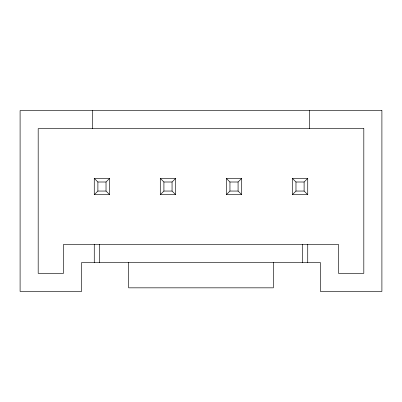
<?xml version="1.0" encoding="UTF-8"?>
<svg xmlns="http://www.w3.org/2000/svg" width="402" height="402" viewBox="0 0 402 402"><rect width="100%" height="100%" fill="white"/><g stroke="black" fill="none" stroke-linecap="round" stroke-linejoin="round"><path stroke-width="0.6" d="M109.645 194.668L106.027 191.05L106.027 182.005L109.645 178.387L94.269 178.387L94.269 194.668L109.645 194.668L109.645 178.387M94.269 194.668L97.887 191.05L97.887 182.005L94.269 178.387M175.674 194.668L172.056 191.05L172.056 182.005L175.674 178.387L160.297 178.387L160.297 194.668L175.674 194.668L175.674 178.387M160.297 194.668L163.915 191.05L163.915 182.005L160.297 178.387M241.702 194.668L238.084 191.05L238.084 182.005L241.702 178.387L226.326 178.387L226.326 194.668L241.702 194.668L241.702 178.387M226.326 194.668L229.944 191.05L229.944 182.005L226.326 178.387M307.731 194.668L304.113 191.05L304.113 182.005L307.731 178.387L292.354 178.387L292.354 194.668L307.731 194.668L307.731 178.387M292.354 194.668L295.972 191.05L295.972 182.005L292.354 178.387M97.887 182.005L106.027 182.005M163.915 182.005L172.056 182.005M229.944 182.005L238.084 182.005M295.972 182.005L304.113 182.005M97.887 191.05L106.027 191.05M163.915 191.05L172.056 191.05M229.944 191.05L238.084 191.05M295.972 191.05L304.113 191.05M309.54 110.55L309.54 128.64M307.731 244.416L307.731 262.506M302.304 244.416L302.304 262.506M273.36 262.506L273.36 287.832L128.64 287.832L128.64 262.506M99.696 244.416L99.696 262.506M94.269 244.416L94.269 262.506M92.46 110.55L92.46 128.64M381.9 110.55L20.1 110.55L20.1 291.45L81.606 291.45L81.606 262.506L320.394 262.506L320.394 291.45L381.9 291.45L381.9 110.55M363.81 128.64L38.19 128.64L38.19 273.36L63.516 273.36L63.516 244.416L338.484 244.416L338.484 273.36L363.81 273.36L363.81 128.64"/></g></svg>
